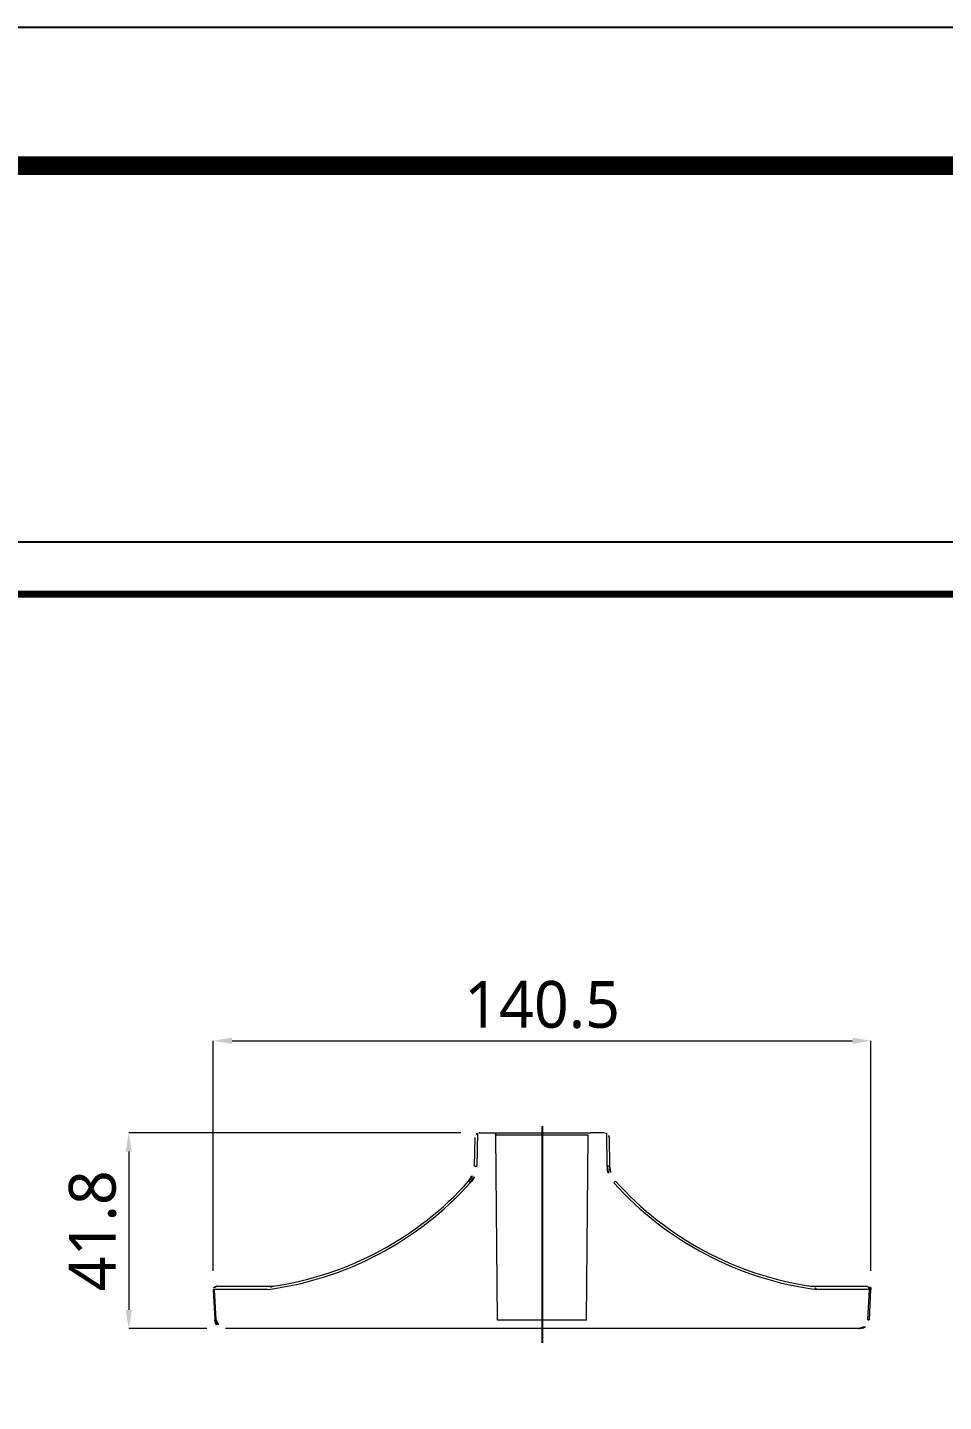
# Model space of a CAD drawing. Extents: x 16296675745 to 16296677675, y -37409619395 to -37409618123.
# Drawn here: x 16296676091.3 to 16296676287, y -37409618416.7 to -37409618123.2 of the extents above; entities that cross this region are included whole.
import ezdxf

# ---------------------------------------------------------------- set-up
doc = ezdxf.new("R2010")
doc.units = 0
doc.header["$LTSCALE"] = 10
doc.header["$MEASUREMENT"] = 0
doc.header["$PDMODE"] = 3
doc.header["$PDSIZE"] = -10
doc.linetypes.add('CENTER2', pattern=[28.575, 19.05, -3.175, 3.175, -3.175])
doc.layers.get('0').update_dxf_attribs({"linetype": 'CONTINUOUS'})
doc.layers.get('DEFPOINTS').update_dxf_attribs({"linetype": 'CONTINUOUS'})
doc.layers.add('1', color=7, linetype='CONTINUOUS')
doc.styles.add('Daelim Dimension', font='')
doc.styles.get('Daelim Dimension').set_extended_font_data('NanumGothic')
doc.dimstyles.new('DEFAULT', dxfattribs={"dimscale": 2, "dimtxt": 2, "dimasz": 2, "dimexe": 0, "dimexo": 2, "dimgap": 1, "dimtad": 1, "dimdec": 1, "dimzin": 9, "dimdsep": 46, "dimtxsty": 'Daelim Dimension', "dimcen": 0.5, "dimclrd": 252, "dimclre": 252, "dimclrt": 3, "dimadec": 1, "dimazin": 0, "dimtfac": 1, "dimtdec": 1, "dimtix": 1, "dimtmove": 0, "dimatfit": 3, "dimfxl": 1, "dimtolj": 1, "dimtzin": 1, "dimlwd": 9, "dimlwe": 9, "dimarcsym": 0})

# ---------------------------------------------------------------- blocks, each defined once
blk = doc.blocks.new('*D2')
at = {"color": 5, "lineweight": 9, "ltscale": 0.5, "transparency": 16777216}
for p, q in [((16296676131.01457, -37409618388.808273), (16296676131.01457, -37409618339.664513)), ((16296676135.01457, -37409618339.664513), (16296676267.50209, -37409618339.664513)), ((16296676271.50209, -37409618388.815041), (16296676271.50209, -37409618339.664513))]:
    blk.add_line(p, q, dxfattribs=at)
at = {"color": 5, "ltscale": 0.5, "transparency": 16777216}
for points in [[(16296676135.01457, -37409618338.997841), (16296676135.01457, -37409618340.331169), (16296676131.01457, -37409618339.664513)], [(16296676267.50209, -37409618338.997841), (16296676267.50209, -37409618340.331169), (16296676271.50209, -37409618339.664513)]]:
    blk.add_solid(points, dxfattribs=at)
at = {"layer": 'DEFPOINTS', "color": 0, "ltscale": 0.5, "transparency": 16777216}
for p in [(16296676271.50209, -37409618339.664513), (16296676131.01457, -37409618392.808273), (16296676271.50209, -37409618392.815041)]:
    blk.add_point(p, dxfattribs=at)
at = {"color": 7, "ltscale": 0.5, "transparency": 16777216, "insert": (16296676201.258329, -37409618331.977814), "char_height": 10, "attachment_point": 5, "style": 'Daelim Dimension'}
blk.add_mtext('\\A1;140.5', dxfattribs=at)
blk = doc.blocks.new('*D3')
at = {"color": 5, "lineweight": 9, "ltscale": 0.5, "transparency": 16777216}
for p, q in [((16296676183.931351, -37409618359.322456), (16296676112.96204, -37409618359.322456)), ((16296676112.96204, -37409618363.322456), (16296676112.96204, -37409618397.131371)), ((16296676129.62484, -37409618401.131371), (16296676112.96204, -37409618401.131371))]:
    blk.add_line(p, q, dxfattribs=at)
at = {"color": 5, "ltscale": 0.5, "transparency": 16777216}
for points in [[(16296676112.29537, -37409618363.322456), (16296676113.6287, -37409618363.322456), (16296676112.96204, -37409618359.322456)], [(16296676112.29537, -37409618397.131371), (16296676113.6287, -37409618397.131371), (16296676112.96204, -37409618401.131371)]]:
    blk.add_solid(points, dxfattribs=at)
at = {"layer": 'DEFPOINTS', "color": 0, "ltscale": 0.5, "transparency": 16777216}
for p in [(16296676187.931351, -37409618359.322456), (16296676112.96204, -37409618401.131371), (16296676133.62484, -37409618401.131371)]:
    blk.add_point(p, dxfattribs=at)
at = {"color": 7, "ltscale": 0.5, "transparency": 16777216, "insert": (16296676105.26104, -37409618380.226913), "char_height": 10, "attachment_point": 5, "rotation": 90, "style": 'Daelim Dimension'}
blk.add_mtext('\\A1;41.8', dxfattribs=at)

msp = doc.modelspace()

# ---------------------------------------------------------------- linework, layer by layer
at = {"color": 7, "linetype": 'Continuous', "lineweight": 15}
for p, q in [((16296676186.82497, -37409618366.409561), (16296676186.93153, -37409618360.304993)), ((16296676187.44655, -37409618359.447853), (16296676187.32489, -37409618366.418289)), ((16296676187.931351, -37409618359.322456), (16296676190.905649, -37409618359.322456)), ((16296676190.905649, -37409618359.322456), (16296676211.594589, -37409618359.322456)), ((16296676191.75036, -37409618399.321457), (16296676191.405621, -37409618359.818092)), ((16296676211.09462, -37409618359.818092), (16296676191.405621, -37409618359.818092)), ((16296676210.74988, -37409618399.321457), (16296676211.09462, -37409618359.818092)), ((16296676214.56889, -37409618359.322456), (16296676211.594589, -37409618359.322456)), ((16296676215.17535, -37409618366.418289), (16296676215.05368, -37409618359.447853)), ((16296676215.56871, -37409618360.304993), (16296676215.675261, -37409618366.409561)), ((16296676186.82497, -37409618366.409561), (16296676187.32489, -37409618366.418289)), ((16296676215.675261, -37409618366.409561), (16296676215.17535, -37409618366.418289)), ((16296676185.54353, -37409618369.665604), (16296676185.9153, -37409618369.999931)), ((16296676216.58494, -37409618369.999931), (16296676216.956711, -37409618369.665604)), ((16296676130.99826, -37409618392.769699), (16296676131.339161, -37409618399.274658)), ((16296676131.026119, -37409618392.808273), (16296676131.01457, -37409618392.808273)), ((16296676131.28952, -37409618392.771629), (16296676131.29048, -37409618392.808273)), ((16296676142.56679, -37409618392.771629), (16296676131.28952, -37409618392.771629)), ((16296676131.62739, -37409618399.236092), (16296676131.29048, -37409618392.808273)), ((16296676131.71114, -37409618392.071648), (16296676131.97884, -37409618392.071648)), ((16296676131.97884, -37409618392.071648), (16296676143.956301, -37409618392.071648)), ((16296676258.54394, -37409618392.071648), (16296676270.5214, -37409618392.071648)), ((16296676258.56127, -37409618392.071648), (16296676270.445021, -37409618392.071648)), ((16296676271.21072, -37409618392.771629), (16296676259.933451, -37409618392.771629)), ((16296676270.5214, -37409618392.071648), (16296676270.77356, -37409618392.071648)), ((16296676270.609091, -37409618392.071716), (16296676270.595091, -37409618392.071663)), ((16296676270.87285, -37409618399.236092), (16296676271.209761, -37409618392.808273)), ((16296676271.163521, -37409618399.274658), (16296676271.504431, -37409618392.769699)), ((16296676271.209761, -37409618392.808273), (16296676271.21072, -37409618392.771629)), ((16296676271.47258, -37409618392.808273), (16296676271.472349, -37409618392.808273)), ((16296676131.35548, -37409618399.236076), (16296676131.35833, -37409618399.236076)), ((16296676268.875401, -37409618401.131371), (16296676133.62484, -37409618401.131371)), ((16296676210.74988, -37409618399.321457), (16296676191.75036, -37409618399.321457)), ((16296676268.948071, -37409618401.131371), (16296676269.168409, -37409618401.131371)), ((16296676271.139441, -37409618399.236092), (16296676271.14068, -37409618399.236092))]:
    msp.add_line(p, q, dxfattribs=at)
at = {"ltscale": 0.5}
for points in [[(16296675745.032089, -37409619395.241547), (16296677481.032089, -37409619395.241547), (16296677481.032089, -37409618123.241547), (16296675745.032089, -37409618123.241547)], [(16296675826.83497, -37409618710.177017), (16296676477.83497, -37409618710.177017), (16296676477.83497, -37409618233.177017), (16296675826.83497, -37409618233.177017)]]:
    msp.add_lwpolyline(points, close=True, dxfattribs=at)
at = {"color": 5, "linetype": 'ByBlock', "lineweight": 200}
for points, const_width in [([(16296675772.947269, -37409619340.775627), (16296677452.947269, -37409619340.775627), (16296677452.947269, -37409618152.775627), (16296675772.947269, -37409618152.775627)], 4), ([(16296675837.303169, -37409618689.752296), (16296676467.303169, -37409618689.752296), (16296676467.303169, -37409618244.252296), (16296675837.303169, -37409618244.252296)], 1.5)]:
    msp.add_lwpolyline(points, close=True, dxfattribs=dict(at, const_width=const_width))
at = {"color": 7, "linetype": 'Continuous', "lineweight": 15, "flags": 128}
for points in [[(16296676131.29048, -37409618392.808273), (16296676131.044201, -37409618392.808273), (16296676131.026119, -37409618392.808273)], [(16296676271.472349, -37409618392.808273), (16296676271.468229, -37409618392.808273), (16296676271.209761, -37409618392.808273)], [(16296676131.35833, -37409618399.236076), (16296676131.387501, -37409618399.236092), (16296676131.62739, -37409618399.236092)], [(16296676270.87285, -37409618399.236092), (16296676271.1061, -37409618399.236092), (16296676271.139441, -37409618399.236092)]]:
    msp.add_lwpolyline(points, dxfattribs=at)
at = {"color": 7, "linetype": 'Continuous', "lineweight": 15}
for centre, radius, start, end in [((16296676187.931351, -37409618360.322441), 0.999975, 119.00004548, 178.99979072), ((16296676187.931351, -37409618360.322441), 0.999975, 90, 119.00004548), ((16296676190.905649, -37409618359.822456), 0.499988, 0.50008551, 90), ((16296676211.594589, -37409618359.822456), 0.499988, 90, 179.49991449), ((16296676214.56889, -37409618360.322441), 0.999975, 60.99995452, 90), ((16296676214.56889, -37409618360.322441), 0.999975, 1.00020928, 60.99995452), ((16296676181.825859, -37409618366.322304), 4.999875, 318.03491438, 358.99979072), ((16296676181.825859, -37409618366.322304), 5.499862, 318.03491438, 358.99979072), ((16296676220.674379, -37409618366.322304), 5.499863, 181.00020928, 221.96508562), ((16296676220.674379, -37409618366.322304), 4.999875, 181.00020928, 221.96508562), ((16296676133.49614, -37409618322.859367), 69.99825, 278.43285063, 318.03491438), ((16296676269.004101, -37409618322.859367), 69.99825, 221.96508562, 261.56714937), ((16296676133.49614, -37409618322.859367), 70.498238, 277.39248148, 318.03491438), ((16296676269.004101, -37409618322.859367), 70.498237, 221.96508562, 262.60751852), ((16296676131.71067, -37409618392.76886), 0.697216, 89.96196951, 183.23956443), ((16296676131.98461, -37409618392.766739), 0.695112, 90.47593479, 180.40347627), ((16296676144.45006, -37409618394.726334), 2.714316, 104.69792926, 133.93393037), ((16296676258.05018, -37409618394.726334), 2.714316, 46.06606963, 75.30207074), ((16296676270.516701, -37409618392.765678), 0.694049, 359.50909487, 89.6114959), ((16296676270.803459, -37409618392.771629), 0.699983, 356.44427307, 89.96164166), ((16296676133.334419, -37409618399.131416), 1.99995, 183.05875505, 270.00885193), ((16296676133.62475, -37409618399.131264), 2.000108, 183.00447624, 270.00262279), ((16296676268.87554, -37409618399.13131), 2.000061, 269.99617509, 356.99683908), ((16296676269.168409, -37409618399.131416), 1.99995, 270, 356.8480002)]:
    msp.add_arc(centre, radius, start, end, dxfattribs=at)
for points in [[(16296676133.62484, -37409618401.131371), (16296676133.62092, -37409618401.131371), (16296676133.617041, -37409618401.131371), (16296676133.613199, -37409618401.131371)], [(16296676268.88703, -37409618401.131371), (16296676268.8832, -37409618401.131371), (16296676268.87932, -37409618401.131371), (16296676268.875401, -37409618401.131371)]]:
    msp.add_open_spline(points, degree=3, dxfattribs=at)
at = {"layer": '1', "color": 1, "linetype": 'CENTER2', "lineweight": 25, "ltscale": 0.5}
msp.add_line((16296676201.25012, -37409618357.919777), (16296676201.25012, -37409618404.163292), dxfattribs=at)

# ---------------------------------------------------------------- dimensions: what is measured, and where the dimension line sits
at = {"ltscale": 0.5}
dim = msp.add_linear_dim(base=(16296676271.50209, -37409618339.664513), p1=(16296676131.01457, -37409618392.808273), p2=(16296676271.50209, -37409618392.815041), dimstyle='DEFAULT', override={"dimtxt": 5, "dimclrd": 5, "dimclre": 5, "dimclrt": 7}, dxfattribs=at)
dim.commit()
dim.dimension.update_dxf_attribs({"geometry": '*D2', "text_midpoint": (16296676201.258329, -37409618331.977814)})
dim = msp.add_linear_dim(base=(16296676112.96204, -37409618401.131371), p1=(16296676187.931351, -37409618359.322456), p2=(16296676133.62484, -37409618401.131371), angle=90, dimstyle='DEFAULT', override={"dimtxt": 5, "dimclrd": 5, "dimclre": 5, "dimclrt": 7}, dxfattribs=at)
dim.commit()
dim.dimension.update_dxf_attribs({"geometry": '*D3', "text_midpoint": (16296676105.26104, -37409618380.226913)})

doc.saveas('drawing.dxf')
